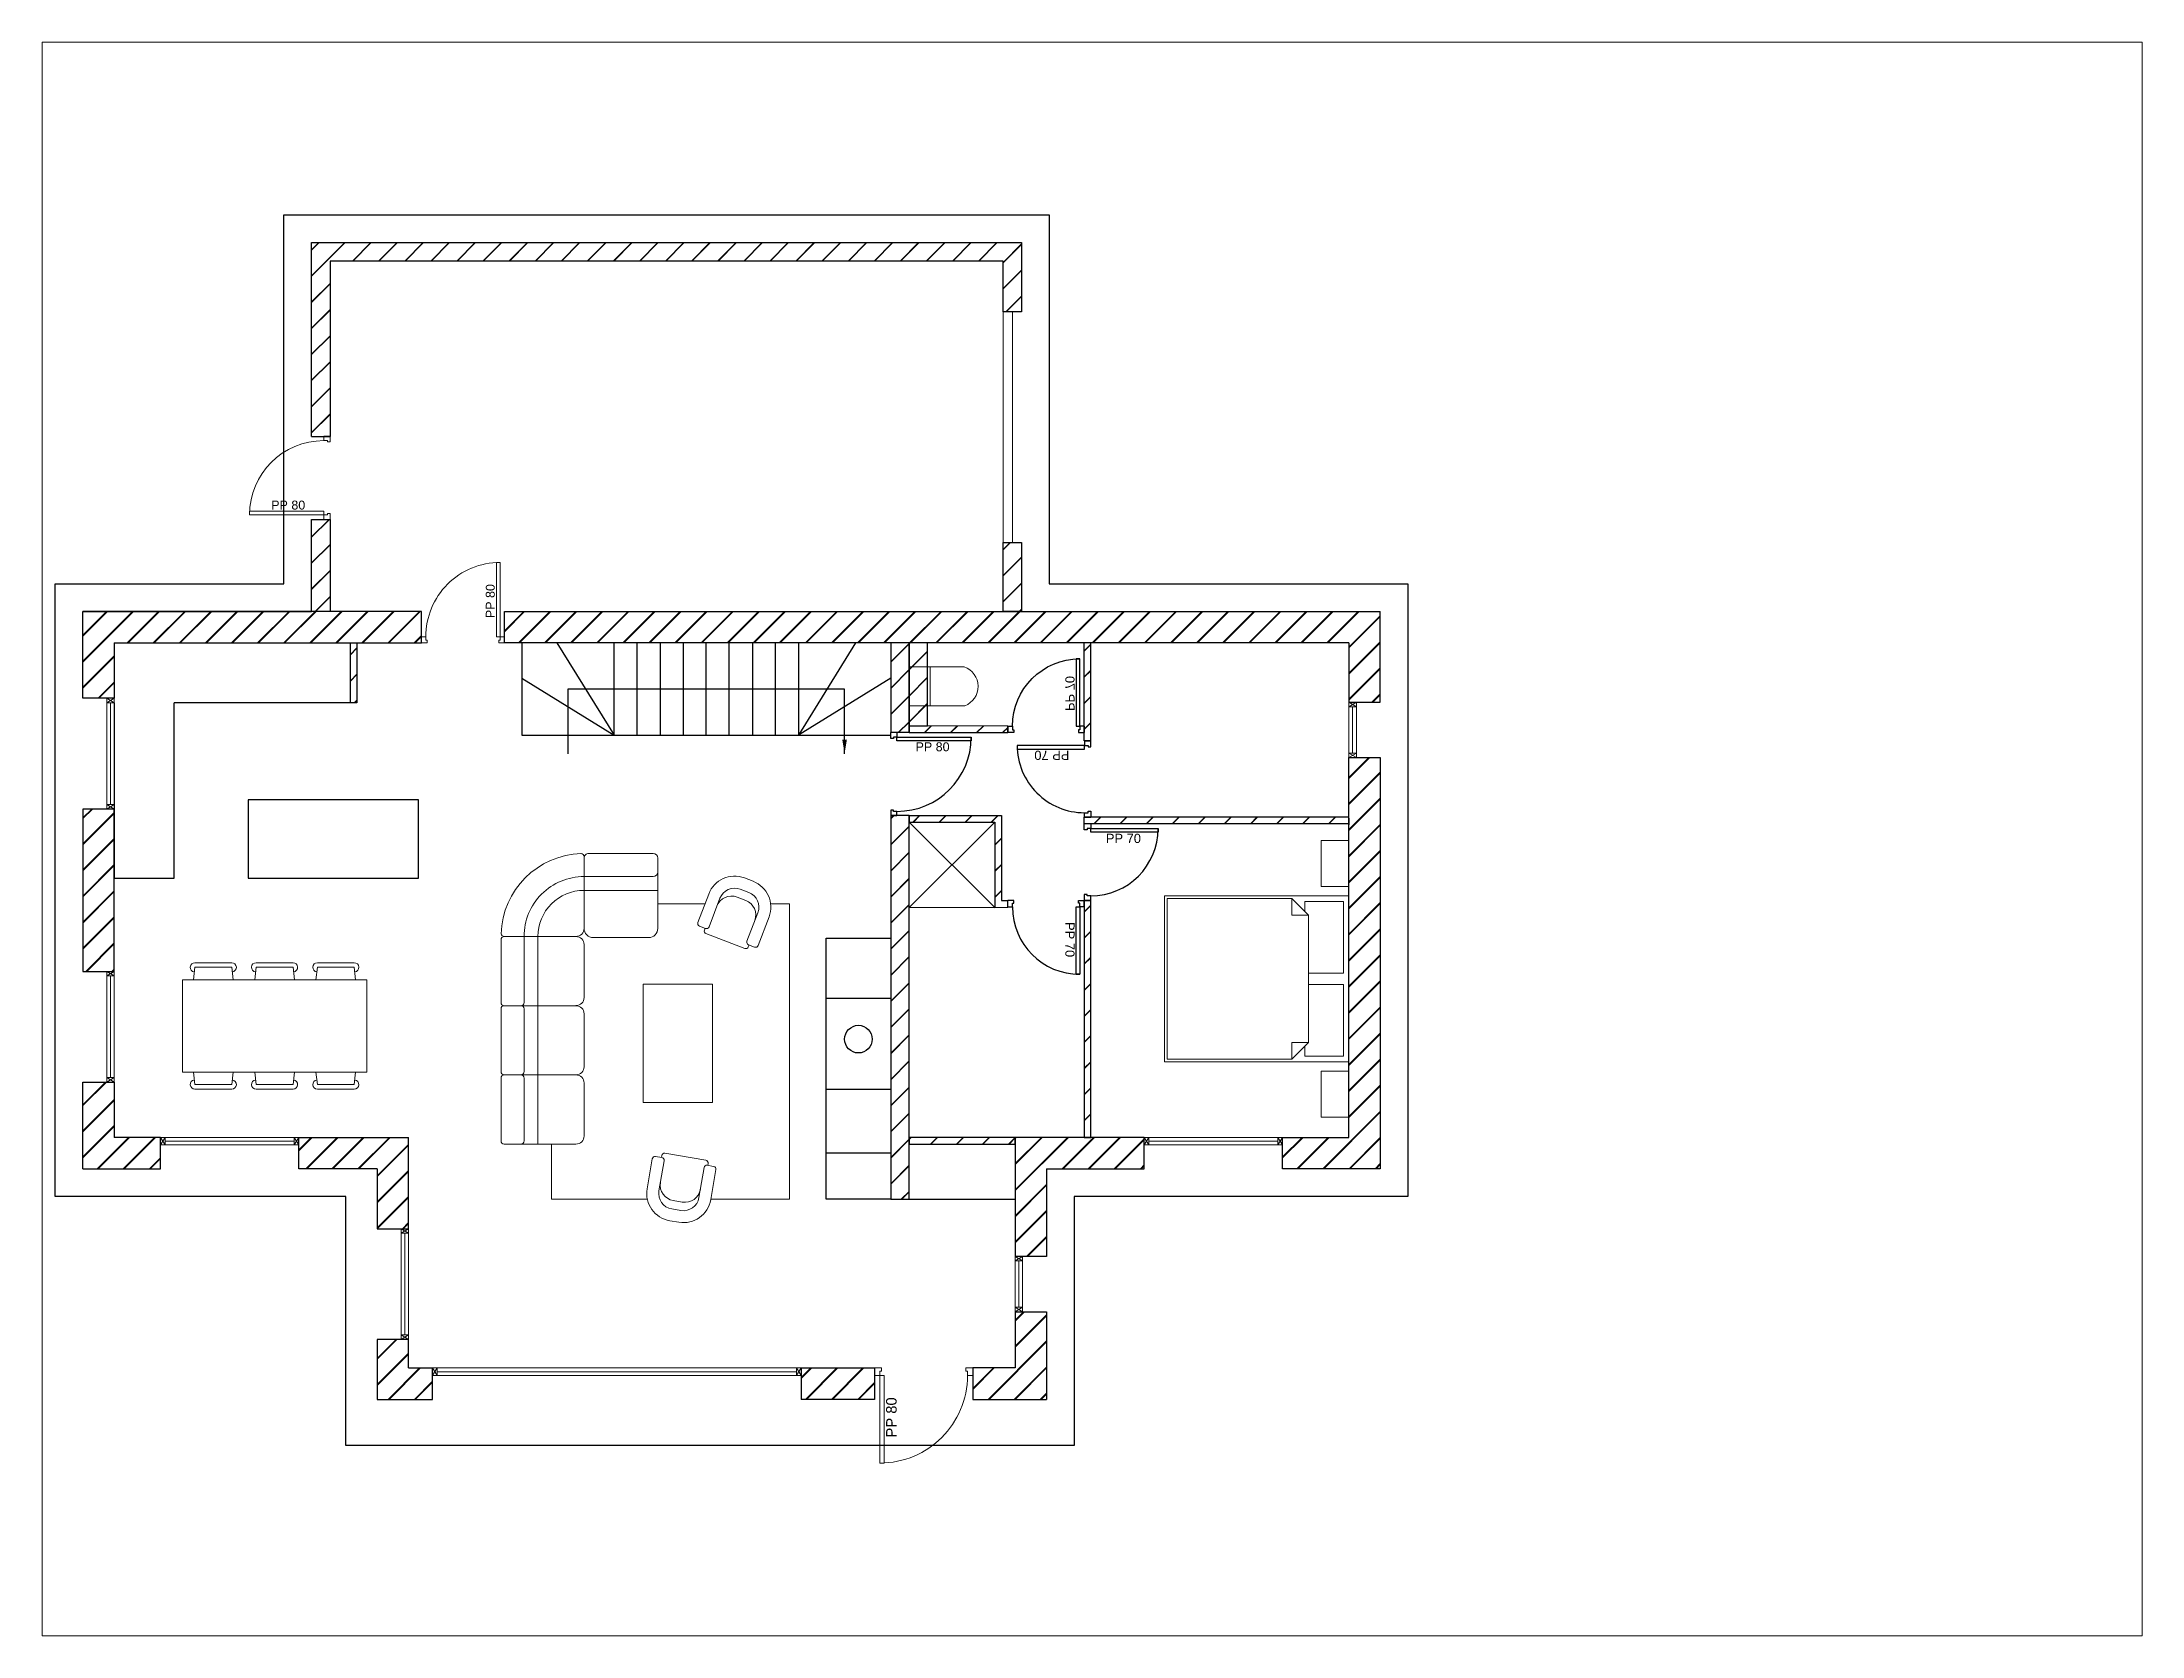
# Paper-space layout 'Présentation1' of a CAD drawing. Header units: millimetres. Extents: x 26 to 231, y 20 to 176.
# The model-space entities are those that its viewports show. They can reach past a viewport. Long polylines and large blocks are cut down to what shows.
import ezdxf

# ---------------------------------------------------------------- set-up
doc = ezdxf.new("R2010")
doc.units = ezdxf.units.MM
doc.linetypes.add('CACHEx2', pattern=[0.590551, 0.393701, -0.19685])
doc.linetypes.add('INTERROMPU2', pattern=[9.525, 6.35, -3.175])
for name, color, linetype, lineweight in [('arredi', 150, 'Continuous', 5), ('MenuisExt', 140, 'Continuous', 18), ('Mobilier', 150, 'Continuous', 5), ('P-SANITAIRE', 153, 'Continuous', 18)]:
    doc.layers.add(name, color=color, linetype=linetype, lineweight=lineweight)
for name, color, linetype in [('Cheminee', 10, 'Continuous'), ('Cloisons', 50, 'Continuous'), ('Cuisine', 30, 'Continuous'), ('MenuisInt', 4, 'Continuous'), ('Placard', 6, 'Continuous'), ('Structure', 7, 'Continuous'), ('Toiture', 40, 'Continuous')]:
    doc.layers.add(name, color=color, linetype=linetype)
doc.styles.get("Standard").update_dxf_attribs({"font": 'arial.ttf'})
doc.dimstyles.new('ISO-25', dxfattribs={"dimtxt": 2.5, "dimasz": 2.5, "dimexe": 1.25, "dimexo": 0.625, "dimtad": 1, "dimtxsty": 'Standard', "dimcen": 2.5, "dimadec": 0, "dimazin": 0, "dimtfac": 1, "dimtmove": 0, "dimatfit": 3, "dimfxl": 1, "dimarcsym": 0})

# ---------------------------------------------------------------- blocks, each defined once
blk = doc.blocks.new('*U2')
at = {"color": 0, "linetype": 'ByBlock', "lineweight": -2}
for points in [[(-264, -8), (-269, -8), (-269, 0), (-264, 0)], [(-124, 0), (-264, 0), (-264, -8), (-124, -8)], [(-119, -8), (-124, -8), (-124, 0), (-119, 0)]]:
    blk.add_lwpolyline(points, close=True, dxfattribs=at)
for points in [[(-264, -8), (-269, 0)], [(-264, 0), (-269, -8)], [(-119, -8), (-124, 0)], [(-119, 0), (-124, -8)], [(-264, -4), (-124, -4)]]:
    blk.add_lwpolyline(points, dxfattribs=at)
blk = doc.blocks.new('*U4')
at = {"color": 0, "linetype": 'ByBlock', "lineweight": -2}
for points in [[(-175, -8), (-180, -8), (-180, 0), (-175, 0)], [(-65, 0), (-175, 0), (-175, -8), (-65, -8)], [(-60, -8), (-65, -8), (-65, 0), (-60, 0)]]:
    blk.add_lwpolyline(points, close=True, dxfattribs=at)
for points in [[(-175, -8), (-180, 0)], [(-175, 0), (-180, -8)], [(-60, -8), (-65, 0)], [(-60, 0), (-65, -8)], [(-175, -4), (-65, -4)]]:
    blk.add_lwpolyline(points, dxfattribs=at)
blk = doc.blocks.new('*U5')
at = {"color": 0, "linetype": 'ByBlock', "lineweight": -2}
for points in [[(-115, -8), (-120, -8), (-120, 0), (-115, 0)], [(-5, 0), (-115, 0), (-115, -8), (-5, -8)], [(0, -8), (-5, -8), (-5, 0), (0, 0)]]:
    blk.add_lwpolyline(points, close=True, dxfattribs=at)
for points in [[(-115, -8), (-120, 0)], [(-115, 0), (-120, -8)], [(0, -8), (-5, 0)], [(0, 0), (-5, -8)], [(-115, -4), (-5, -4)]]:
    blk.add_lwpolyline(points, dxfattribs=at)
blk = doc.blocks.new('*U6')
at = {"color": 0, "linetype": 'ByBlock', "lineweight": -2}
for points in [[(-146, -8), (-151, -8), (-151, 0), (-146, 0)], [(-36, 0), (-146, 0), (-146, -8), (-36, -8)], [(-31, -8), (-36, -8), (-36, 0), (-31, 0)]]:
    blk.add_lwpolyline(points, close=True, dxfattribs=at)
for points in [[(-146, -8), (-151, 0)], [(-146, 0), (-151, -8)], [(-31, -8), (-36, 0)], [(-31, 0), (-36, -8)], [(-146, -4), (-36, -4)]]:
    blk.add_lwpolyline(points, dxfattribs=at)
blk = doc.blocks.new('*U7')
at = {"color": 0, "linetype": 'ByBlock', "lineweight": -2}
for points in [[(-395, -8), (-400, -8), (-400, 0), (-395, 0)], [(-5, 0), (-395, 0), (-395, -8), (-5, -8)], [(0, -8), (-5, -8), (-5, 0), (0, 0)]]:
    blk.add_lwpolyline(points, close=True, dxfattribs=at)
for points in [[(-395, -8), (-400, 0)], [(-395, 0), (-400, -8)], [(0, -8), (-5, 0)], [(0, 0), (-5, -8)], [(-395, -4), (-5, -4)]]:
    blk.add_lwpolyline(points, dxfattribs=at)
blk = doc.blocks.new('*U8')
at = {"color": 0, "linetype": 'ByBlock', "lineweight": -2}
for points in [[(-45, -8), (-50, -8), (-50, 0), (-45, 0)], [(5, 0), (-45, 0), (-45, -8), (5, -8)], [(10, -8), (5, -8), (5, 0), (10, 0)]]:
    blk.add_lwpolyline(points, close=True, dxfattribs=at)
for points in [[(-45, -8), (-50, 0)], [(-45, 0), (-50, -8)], [(10, -8), (5, 0)], [(10, 0), (5, -8)], [(-45, -4), (5, -4)]]:
    blk.add_lwpolyline(points, dxfattribs=at)
blk = doc.blocks.new('*U9')
at = {"color": 0, "linetype": 'ByBlock', "lineweight": -2}
for points in [[(-145, -8), (-150, -8), (-150, 0), (-145, 0)], [(-5, 0), (-145, 0), (-145, -8), (-5, -8)], [(0, -8), (-5, -8), (-5, 0), (0, 0)]]:
    blk.add_lwpolyline(points, close=True, dxfattribs=at)
for points in [[(-145, -8), (-150, 0)], [(-145, 0), (-150, -8)], [(0, -8), (-5, 0)], [(0, 0), (-5, -8)], [(-145, -4), (-5, -4)]]:
    blk.add_lwpolyline(points, dxfattribs=at)
blk = doc.blocks.new('*U10')
at = {"color": 0, "linetype": 'ByBlock', "lineweight": -2}
for points in [[(-54.3, -8), (-59.3, -8), (-59.3, 0), (-54.3, 0)], [(-4.3, 0), (-54.3, 0), (-54.3, -8), (-4.3, -8)], [(0.7, -8), (-4.3, -8), (-4.3, 0), (0.7, 0)]]:
    blk.add_lwpolyline(points, close=True, dxfattribs=at)
for points in [[(-54.3, -8), (-59.3, 0)], [(-54.3, 0), (-59.3, -8)], [(0.7, -8), (-4.3, 0)], [(0.7, 0), (-4.3, -8)], [(-54.3, -4), (-4.3, -4)]]:
    blk.add_lwpolyline(points, dxfattribs=at)
blk = doc.blocks.new('*U12')
at = {"color": 0}
for p, q in [((0, 7), (0, 0)), ((0, 7), (5, 7)), ((6.5, 0), (0, 0)), ((5, 7), (5, 3)), ((5, 3), (6.5, 3)), ((6.5, 3), (6.5, 0)), ((76.5, 3), (76.5, 0)), ((78, 3), (76.5, 3)), ((76.5, 0), (83, 0)), ((78, 7), (78, 3)), ((83, 7), (78, 7)), ((83, 7), (83, 0))]:
    blk.add_line(p, q, dxfattribs=at)
blk.add_lwpolyline([(5, 7), (5, 80), (9, 80), (9, 7)], close=True, dxfattribs=at)
at = {"color": 0, "linetype": 'CACHEx2', "ltscale": 15}
blk.add_arc((5, 7), 73, 0, 90, dxfattribs=at)
at = {"color": 0, "linetype": 'CACHEx2', "ltscale": 0.1}
blk.add_arc((5, 7), 73, 86.8589, 90, dxfattribs=at)
at = {"color": 0, "insert": (15.7, 42.4), "char_height": 10, "width": 48.444, "attachment_point": 5, "rotation": 90}
blk.add_mtext('PP 70 ', dxfattribs=at)
blk = doc.blocks.new('*U13')
at = {"color": 0}
for p, q in [((-83, 7), (-83, 0)), ((-83, 7), (-78, 7)), ((-76.5, 0), (-83, 0)), ((-78, 7), (-78, 3)), ((-78, 3), (-76.5, 3)), ((-76.5, 3), (-76.5, 0)), ((-6.5, 3), (-6.5, 0)), ((-5, 3), (-6.5, 3)), ((-6.5, 0), (0, 0)), ((-5, 7), (-5, 3)), ((0, 7), (-5, 7)), ((0, 7), (0, 0))]:
    blk.add_line(p, q, dxfattribs=at)
blk.add_lwpolyline([(-5, 7), (-5, 80), (-9, 80), (-9, 7)], close=True, dxfattribs=at)
at = {"color": 0, "linetype": 'CACHEx2', "ltscale": 15}
blk.add_arc((-5, 7), 73, 90, 180, dxfattribs=at)
at = {"color": 0, "linetype": 'CACHEx2', "ltscale": 0.1}
blk.add_arc((-5, 7), 73, 90, 93.1411, dxfattribs=at)
at = {"color": 0, "insert": (-15.7, 42.4), "char_height": 10, "width": 48.444, "attachment_point": 5, "rotation": 90}
blk.add_mtext('PP 70 ', dxfattribs=at)
blk = doc.blocks.new('*U15')
at = {"color": 0}
for p, q in [((-6.5, 0), (0, 0)), ((0, -7), (0, 0)), ((-86.5, 0), (-93, 0)), ((-93, -7), (-93, 0)), ((-93, -7), (-88, -7)), ((-88, -7), (-88, -3)), ((-88, -3), (-86.5, -3)), ((-86.5, -3), (-86.5, 0)), ((-6.5, -3), (-6.5, 0)), ((-5, -3), (-6.5, -3)), ((-5, -7), (-5, -3)), ((0, -7), (-5, -7))]:
    blk.add_line(p, q, dxfattribs=at)
blk.add_lwpolyline([(-5, -7), (-5, -90), (-9, -90), (-9, -7)], close=True, dxfattribs=at)
at = {"color": 0, "linetype": 'CACHEx2', "ltscale": 15}
blk.add_arc((-5, -7), 83, 180, 270, dxfattribs=at)
at = {"color": 0, "insert": (-15.9, -46.8), "char_height": 10, "width": 52.764, "attachment_point": 5, "rotation": 270}
blk.add_mtext('PP 80 ', dxfattribs=at)
blk = doc.blocks.new('*U16')
at = {"color": 0}
for p, q in [((6.5, 0), (0, 0)), ((0, -7), (0, 0)), ((86.5, -3), (86.5, 0)), ((0, -7), (5, -7)), ((5, -7), (5, -3)), ((5, -3), (6.5, -3)), ((6.5, -3), (6.5, 0)), ((86.5, 0), (93, 0)), ((88, -3), (86.5, -3)), ((88, -7), (88, -3)), ((93, -7), (88, -7)), ((93, -7), (93, 0))]:
    blk.add_line(p, q, dxfattribs=at)
blk.add_lwpolyline([(5, -7), (5, -90), (9, -90), (9, -7)], close=True, dxfattribs=at)
at = {"color": 0, "linetype": 'CACHEx2', "ltscale": 15}
blk.add_arc((5, -7), 83, 270, 0, dxfattribs=at)
at = {"color": 0, "insert": (15.9, -46.8), "char_height": 10, "width": 52.764, "attachment_point": 5, "rotation": 270}
blk.add_mtext('PP 80 ', dxfattribs=at)
blk = doc.blocks.new('*U17')
at = {"color": 0}
for p, q in [((0, 7), (0, 0)), ((0, 7), (5, 7)), ((6.5, 0), (0, 0)), ((5, 7), (5, 3)), ((5, 3), (6.5, 3)), ((6.5, 3), (6.5, 0)), ((86.5, 3), (86.5, 0)), ((88, 3), (86.5, 3)), ((86.5, 0), (93, 0)), ((88, 7), (88, 3)), ((93, 7), (88, 7)), ((93, 7), (93, 0))]:
    blk.add_line(p, q, dxfattribs=at)
blk.add_lwpolyline([(5, 7), (5, 90), (9, 90), (9, 7)], close=True, dxfattribs=at)
at = {"color": 0, "linetype": 'CACHEx2', "ltscale": 15}
blk.add_arc((5, 7), 83, 0, 90, dxfattribs=at)
at = {"color": 0, "insert": (15.9, 46.8), "char_height": 10, "width": 52.764, "attachment_point": 5, "rotation": 270}
blk.add_mtext('PP 80 ', dxfattribs=at)
blk = doc.blocks.new('*U19')
at = {"color": 0}
for p, q in [((-93, 7), (-93, 0)), ((-93, 7), (-88, 7)), ((-86.5, 0), (-93, 0)), ((-88, 7), (-88, 3)), ((-88, 3), (-86.5, 3)), ((-86.5, 3), (-86.5, 0)), ((-6.5, 3), (-6.5, 0)), ((-5, 3), (-6.5, 3)), ((-6.5, 0), (0, 0)), ((-5, 7), (-5, 3)), ((0, 7), (-5, 7)), ((0, 7), (0, 0))]:
    blk.add_line(p, q, dxfattribs=at)
blk.add_lwpolyline([(-5, 7), (-5, 90), (-9, 90), (-9, 7)], close=True, dxfattribs=at)
at = {"color": 0, "linetype": 'CACHEx2', "ltscale": 15}
blk.add_arc((-5, 7), 83, 90, 180, dxfattribs=at)
at = {"color": 0, "insert": (-15.9, 46.8), "char_height": 10, "width": 52.764, "attachment_point": 5, "rotation": 270}
blk.add_mtext('PP 80 ', dxfattribs=at)
blk = doc.blocks.new('Gruppo-48')
at = {"layer": 'Mobilier', "lineweight": 20}
for p, q in [((-34.045, 75.584), (-34.045, 76.084)), ((-34.045, 76.084), (-33.745, 76.084)), ((-33.745, 76.084), (-33.745, 75.584)), ((-33.745, 75.584), (-34.045, 75.584)), ((-34.045, 73.684), (-34.045, 75.484)), ((-34.045, 75.484), (-32.045, 75.484)), ((-33.985, 74.644), (-33.985, 75.424)), ((-33.985, 75.424), (-33.565, 75.424)), ((-33.605, 75.274), (-33.425, 75.454)), ((-33.565, 75.424), (-33.565, 75.314)), ((-32.075, 75.454), (-33.425, 75.454)), ((-33.425, 75.454), (-33.425, 75.274)), ((-32.075, 74.584), (-32.075, 75.454)), ((-32.045, 75.484), (-32.045, 73.684)), ((-33.425, 75.274), (-33.605, 75.274)), ((-33.605, 75.274), (-33.605, 74.584)), ((-33.605, 74.644), (-33.985, 74.644)), ((-33.605, 74.524), (-33.985, 74.524)), ((-33.985, 74.524), (-33.985, 73.744)), ((-33.605, 73.894), (-33.605, 74.584)), ((-32.075, 74.584), (-32.075, 73.714)), ((-33.425, 73.894), (-33.605, 73.894)), ((-33.605, 73.894), (-33.425, 73.714)), ((-33.565, 73.744), (-33.565, 73.854)), ((-33.425, 73.714), (-33.425, 73.894)), ((-32.045, 73.684), (-34.045, 73.684)), ((-34.045, 73.084), (-34.045, 73.584)), ((-34.045, 73.584), (-33.745, 73.584)), ((-33.985, 73.744), (-33.565, 73.744)), ((-33.745, 73.584), (-33.745, 73.084)), ((-32.075, 73.714), (-33.425, 73.714)), ((-33.745, 73.084), (-34.045, 73.084))]:
    blk.add_line(p, q, dxfattribs=at)
blk = doc.blocks.new('angolare1')
at = {"layer": 'arredi'}
for p, q in [((1.113, 0.1), (1.113, 0.7)), ((1.213, 0.8), (1.975, 0.8)), ((1.625, 0), (1.625, 0.8)), ((1.775, 0), (1.775, 0.75)), ((2.025, 0.05), (2.025, 0.75)), ((-0.463, 0), (-1.038, 0)), ((0.287, 0), (-0.287, 0)), ((1.037, 0), (0.463, 0)), ((1.99, 0), (1.213, 0)), ((1.74, 0), (1.213, 0)), ((-1.125, -0.685), (-1.125, -0.087)), ((-0.375, -0.685), (-0.375, -0.087)), ((0.375, -0.685), (0.375, -0.087)), ((1.125, -0.865), (1.125, -0.087)), ((-0.41, -0.65), (-1.09, -0.65)), ((0.34, -0.65), (-0.34, -0.65)), ((1.125, -0.65), (0.41, -0.65)), ((-1.125, -0.865), (-1.125, -0.685)), ((-0.41, -0.9), (-1.09, -0.9)), ((-0.375, -0.865), (-0.375, -0.685)), ((0.34, -0.9), (-0.34, -0.9)), ((0.375, -0.685), (0.375, -0.865)), ((0.41, -0.9), (1.09, -0.9))]:
    blk.add_line(p, q, dxfattribs=at)
blk.add_lwpolyline([(1.125, -0.5), (-1.125, -0.5)], dxfattribs=at)
for centre, radius, start, end in [((1.213, 0.7), 0.1, 90, 180), ((1.825, 0.75), 0.05, 90, 180), ((1.975, 0.75), 0.05, 0, 90), ((-1.038, -0.087), 0.0875, 90, 180), ((-0.463, -0.087), 0.0875, 0, 90), ((-0.287, -0.087), 0.0875, 90, 180), ((0.287, -0.087), 0.0875, 0, 90), ((0.463, -0.087), 0.0875, 90, 180), ((1.037, -0.087), 0.0875, 0, 90), ((1.213, 0.1), 0.1, 180, 270), ((1.125, 0), 0.5, 270, 0), ((1.213, -0.087), 0.0875, 90, 180), ((1.125, 0), 0.65, 270, 0), ((1.975, 0.05), 0.05, 270, 0), ((1.99, -0.035), 0.035, 0, 90), ((1.125, 0), 0.9, 271.8625, 358.1375), ((-1.09, -0.685), 0.035, 90, 180), ((-0.41, -0.685), 0.035, 0, 90), ((-0.34, -0.685), 0.035, 90, 180), ((0.34, -0.685), 0.035, 0, 90), ((0.41, -0.685), 0.035, 90, 180), ((-1.09, -0.865), 0.035, 180, 270), ((-0.41, -0.865), 0.035, 270, 0), ((-0.34, -0.865), 0.035, 180, 270), ((0.34, -0.865), 0.035, 270, 0), ((0.41, -0.865), 0.035, 180, 270), ((1.09, -0.865), 0.035, 270, 0), ((1.16, -0.865), 0.035, 180, 260.5452)]:
    blk.add_arc(centre, radius, start, end, dxfattribs=at)
blk = doc.blocks.new('ORR14C187')
for p, q in [((0.05, 0.712), (-0.05, 0.712)), ((0.05, 0.582), (-0.05, 0.582)), ((0.05, 0.49), (-0.05, 0.49)), ((-0.35, 0.081), (-0.35, 0.412)), ((-0.22, 0.081), (-0.22, 0.412)), ((0.22, 0.081), (0.22, 0.412)), ((0.35, 0.081), (0.35, 0.412)), ((-0.25, 0.051), (-0.32, 0.051)), ((-0.255, 0.051), (-0.255, 0.03)), ((-0.255, 0.051), (-0.255, 0.051)), ((-0.255, 0.051), (-0.255, 0.051)), ((-0.255, 0.051), (-0.255, 0.051)), ((-0.255, 0.051), (-0.255, 0.051)), ((-0.255, 0.051), (-0.255, 0.051)), ((-0.255, 0.051), (-0.255, 0.051)), ((-0.255, 0.051), (-0.255, 0.051)), ((-0.255, 0.051), (-0.255, 0.051)), ((-0.255, 0.051), (-0.255, 0.051)), ((-0.255, 0.051), (-0.255, 0.051)), ((-0.255, 0.051), (-0.255, 0.051)), ((-0.255, 0.051), (-0.255, 0.051)), ((-0.255, 0.051), (-0.255, 0.051)), ((-0.255, 0.051), (-0.255, 0.051)), ((-0.255, 0.051), (-0.255, 0.051)), ((-0.255, 0.051), (-0.255, 0.051)), ((-0.255, 0.051), (-0.255, 0.051)), ((-0.255, 0.051), (-0.255, 0.051)), ((-0.255, 0.051), (-0.255, 0.051)), ((-0.255, 0.051), (-0.255, 0.051)), ((-0.255, 0.051), (-0.255, 0.051)), ((-0.255, 0.051), (-0.255, 0.051)), ((-0.255, 0.051), (-0.255, 0.051)), ((-0.255, 0.051), (-0.255, 0.051)), ((-0.255, 0.051), (-0.255, 0.051)), ((-0.255, 0.051), (-0.255, 0.051)), ((-0.255, 0.051), (-0.255, 0.051)), ((-0.255, 0.051), (-0.255, 0.051)), ((-0.255, 0.051), (-0.255, 0.051)), ((-0.255, 0.051), (-0.255, 0.051)), ((-0.255, 0.051), (-0.255, 0.051)), ((-0.255, 0.051), (-0.255, 0.051)), ((-0.255, 0.051), (-0.255, 0.051)), ((-0.255, 0.051), (-0.255, 0.051)), ((-0.255, 0.051), (-0.255, 0.051)), ((-0.255, 0.051), (-0.255, 0.051)), ((-0.255, 0.051), (-0.255, 0.051)), ((-0.255, 0.051), (-0.255, 0.051)), ((-0.255, 0.051), (-0.255, 0.051)), ((-0.255, 0.051), (-0.255, 0.051)), ((-0.255, 0.051), (-0.255, 0.051)), ((-0.255, 0.051), (-0.255, 0.051)), ((-0.255, 0.051), (-0.255, 0.051)), ((-0.255, 0.051), (-0.255, 0.051)), ((-0.255, 0.051), (-0.255, 0.051)), ((-0.255, 0.051), (-0.255, 0.051)), ((-0.255, 0.051), (-0.255, 0.051)), ((-0.255, 0.051), (-0.255, 0.051)), ((-0.255, 0.051), (-0.255, 0.051)), ((-0.255, 0.051), (-0.255, 0.051)), ((-0.255, 0.051), (-0.255, 0.051)), ((0.225, 0), (-0.225, 0)), ((0.25, 0.051), (0.32, 0.051)), ((0.255, 0.051), (0.255, 0.03))]:
    blk.add_line(p, q)
for centre, radius, start, end in [((-0.05, 0.412), 0.3, 90, 180), ((0.05, 0.412), 0.3, 0, 90), ((-0.05, 0.412), 0.17, 90, 180), ((-0.05, 0.32), 0.17, 90, 180), ((0.05, 0.412), 0.17, 0, 90), ((0.05, 0.32), 0.17, 0, 90), ((-0.32, 0.081), 0.03, 180, 270), ((-0.255, 0.051), 0.0000001, 90, 180), ((-0.255, 0.051), 0.0000001, 0, 90), ((-0.255, 0.051), 0.0000001, 270, 0), ((-0.255, 0.051), 0.0000001, 180, 270), ((-0.255, 0.051), 0.0000001, 90, 180), ((-0.255, 0.051), 0.0000001, 180, 270), ((-0.255, 0.051), 0.0000001, 270, 360), ((-0.255, 0.051), 0.0000001, 360, 90), ((-0.255, 0.051), 0.0000001, 90, 180), ((-0.255, 0.051), 0.0000001, 0, 90), ((-0.255, 0.051), 0.0000001, 270, 0), ((-0.255, 0.051), 0.0000001, 90, 180), ((-0.255, 0.051), 0.0000001, 180, 270), ((-0.255, 0.051), 0.0000001, 270, 0), ((-0.255, 0.051), 0.0000001, 0, 90), ((-0.255, 0.051), 0.0000001, 90, 180), ((-0.255, 0.051), 0.0000001, 180, 270), ((-0.255, 0.051), 0.0000001, 180, 270), ((-0.255, 0.051), 0.0000001, 152.5342, 270), ((-0.255, 0.051), 0.0000001, 90, 152.5342), ((-0.255, 0.051), 0.0000001, 152.5342, 270), ((-0.255, 0.051), 0.0000001, 90, 152.5342), ((-0.255, 0.051), 0.0000001, 90, 152.5342), ((-0.255, 0.051), 0.0000001, 90, 152.5342), ((-0.255, 0.051), 0.0000001, 332.5342, 90), ((-0.255, 0.051), 0.0000001, 270, 332.5342), ((-0.255, 0.051), 0.0000001, 332.5342, 90), ((-0.255, 0.051), 0.0000001, 270, 332.5342), ((-0.255, 0.051), 0.0000001, 332.5342, 90), ((-0.255, 0.051), 0.0000001, 152.5342, 270), ((-0.255, 0.051), 0.0000001, 90, 152.5342), ((-0.255, 0.051), 0.0000001, 332.5342, 90), ((-0.255, 0.051), 0.0000001, 270, 332.5342), ((-0.255, 0.051), 0.0000003, 332.5342, 90), ((-0.255, 0.051), 0.0000003, 332.5342, 90), ((-0.255, 0.051), 0.0000003, 270, 332.5342), ((-0.255, 0.051), 0.0000003, 152.5342, 270), ((-0.255, 0.051), 0.0000003, 90, 152.5342), ((-0.225, 0.03), 0.03, 180, 270), ((-0.25, 0.081), 0.03, 270, 0), ((0.25, 0.081), 0.03, 180, 270), ((0.225, 0.03), 0.03, 270, 0), ((0.32, 0.081), 0.03, 270, 0)]:
    blk.add_arc(centre, radius, start, end)
blk = doc.blocks.new('Tavolo 200x100')
at = {"layer": 'arredi'}
for points in [[(13, 108.6, -0.946147), (13.6, 118.6), (53.6, 118.6, -0.946147), (54.1, 108.6)], [(120.6, 108.6, 0.946147), (120, 118.6), (80, 118.6, 0.946147), (79.4, 108.6)], [(187, 108.6, 0.946147), (186.4, 118.6), (146.4, 118.6, 0.946147), (145.9, 108.6)], [(13, -8.6, 0.946147), (13.6, -18.6), (53.6, -18.6, 0.946147), (54.1, -8.6)], [(120.6, -8.6, -0.946147), (120, -18.6), (80, -18.6, -0.946147), (79.4, -8.6)], [(187, -8.6, -0.946147), (186.4, -18.6), (146.4, -18.6, -0.946147), (145.9, -8.6)]]:
    blk.add_lwpolyline(points, format="xyb", dxfattribs=at)
blk.add_lwpolyline([(0, 100), (200, 100), (200, 0), (0, 0)], close=True, dxfattribs=at)
for points in [[(12.1, 100), (13.6, 113.6), (53.6, 113.6), (55.1, 100)], [(121.5, 100), (120, 113.6), (80, 113.6), (78.5, 100)], [(187.9, 100), (186.4, 113.6), (146.4, 113.6), (144.9, 100)], [(12.1, 0), (13.6, -13.6), (53.6, -13.6), (55.1, 0)], [(121.5, 0), (120, -13.6), (80, -13.6), (78.5, 0)], [(187.9, 0), (186.4, -13.6), (146.4, -13.6), (144.9, 0)]]:
    blk.add_lwpolyline(points, dxfattribs=at)
blk = doc.blocks.new('Wc chasse integree')
for p, q in [((-21, 20), (-21, 60.3)), ((21, 20), (21, 59.8))]:
    blk.add_line(p, q)
blk.add_lwpolyline([(-21, 20), (-21, 22.8), (21, 22.8), (21, 20)], close=True)
at = {"linetype": 'INTERROMPU2'}
blk.add_lwpolyline([(-21, 20), (-21, 0), (21, 0), (21, 20)], close=True, dxfattribs=at)
blk.add_arc((-0.1, 52.6), 22.3, 18.9464, 159.6936)

msp = doc.modelspace()

# ---------------------------------------------------------------- hatches: boundary and pattern name
h = msp.add_hatch()
h.set_pattern_fill('JIS_LC_20', color=256)
h.paths.add_polyline_path([(906, 772.8), (926, 772.8), (926, 780), (926, 870), (906, 870)])
h.paths.add_polyline_path([(926, 682.8), (912.8, 682.8), (912.8, 682.6), (906, 682.6), (906, 267), (926, 267)])
at = {"layer": 'Cloisons'}
h = msp.add_hatch(dxfattribs=at)
h.set_pattern_fill('JIS_LC_20', color=256)
h.paths.add_polyline_path([(327.2, 870), (320, 870), (320, 805), (327.2, 805)])
h.paths.add_polyline_path([(1033, 772.8), (1033, 779.8), (926, 780), (926, 772.8)])
h.paths.add_polyline_path([(1116, 764), (1123.2, 764), (1123.2, 870), (1116, 870)])
h.paths.add_polyline_path([(1018.8, 675.6), (1018.8, 583.4), (1033, 583.6), (1033, 590.8), (1026, 590.8), (1026, 682.8), (926, 682.8), (926, 675.6)])
h.paths.add_polyline_path([(1123.2, 681), (1116, 681), (1116, 673.8), (1123.2, 673.8), (1403, 673.8), (1403, 681)])
h.paths.add_polyline_path([(1123.2, 590.8), (1116, 590.8), (1116, 334), (1123.2, 334)])
h.paths.add_polyline_path([(1041, 326.8), (1041, 334), (926, 334), (926, 326.8)])
h = msp.add_hatch(dxfattribs=at)
h.set_pattern_fill('JIS_LC_20', color=256)
h.paths.add_polyline_path([(926, 780), (946, 780), (946, 870), (926, 870)])
at = {"layer": 'Structure'}
h = msp.add_hatch(dxfattribs=at)
h.set_pattern_fill('JIS_LC_20', color=256)
h.paths.add_polyline_path([(298, 1004), (278, 1004), (278, 904), (298, 904)])
h.paths.add_polyline_path([(1048, 979), (1028, 979), (1028, 904), (1048, 904)])
h.paths.add_polyline_path([(1028, 1229), (1048, 1229), (1048, 1304), (278, 1304), (278, 1094), (298, 1094), (298, 1284), (1028, 1284)])
h = msp.add_hatch(dxfattribs=at)
h.set_pattern_fill('JIS_LC_20A', color=256)
h.paths.add_polyline_path([(397.2, 870), (397.2, 904), (30, 904), (30, 810), (64, 810), (64, 870)])
h = msp.add_hatch(dxfattribs=at)
h.set_pattern_fill('JIS_LC_20A', color=256)
h.paths.add_polyline_path([(1437, 904), (487.2, 904), (487.2, 870), (1403, 870), (1403, 805.7), (1437, 805.7)])
h = msp.add_hatch(dxfattribs=at)
h.set_pattern_fill('JIS_LC_20A', color=256)
h.paths.add_polyline_path([(1437, 745.7), (1403, 745.7), (1403, 334), (1331, 334), (1331, 326), (1331, 300), (1437, 300)])
h = msp.add_hatch(dxfattribs=at)
h.set_pattern_fill('JIS_LC_20A', color=256)
h.paths.add_polyline_path([(64, 690), (30, 690), (30, 514), (64, 514)])
h = msp.add_hatch(dxfattribs=at)
h.set_pattern_fill('JIS_LC_20A', color=256)
h.paths.add_polyline_path([(30, 300), (114, 300), (114, 334), (64, 334), (64, 394), (56, 394), (30, 394)])
h = msp.add_hatch(dxfattribs=at)
h.set_pattern_fill('JIS_LC_20A', color=256)
h.paths.add_polyline_path([(383, 334), (264, 334), (264, 300), (349, 300), (349, 235), (383, 235)])
h = msp.add_hatch(dxfattribs=at)
h.set_pattern_fill('JIS_LC_20A', color=256)
h.paths.add_polyline_path([(1041, 205.5), (1075, 205.5), (1075, 300), (1181, 300), (1181, 334), (1041, 334)])
h.paths.add_polyline_path([(1075, 144.6), (1041, 144.6), (1041, 84), (995, 84), (995, 76), (995, 50), (1075, 50)])
h = msp.add_hatch(dxfattribs=at)
h.set_pattern_fill('JIS_LC_20A', color=256)
h.paths.add_polyline_path([(349, 50), (409, 50), (409, 84), (383, 84), (383, 115), (349, 115)])
h = msp.add_hatch(dxfattribs=at)
h.set_pattern_fill('JIS_LC_20A', color=256)
h.paths.add_polyline_path([(888.6, 84), (809, 84), (809, 76), (809, 50), (888.6, 50)])

# ---------------------------------------------------------------- linework, layer by layer
at = {"layer": 'Cheminee'}
for p, q in [((836, 267), (836, 550)), ((836, 550), (906, 550)), ((906, 550), (906, 267)), ((836, 485), (906, 485)), ((836, 386), (836, 485)), ((906, 485), (906, 386)), ((906, 386), (836, 386)), ((906, 317), (836, 317))]:
    msp.add_line(p, q, dxfattribs=at)
msp.add_circle((871, 440.5), 15, dxfattribs=at)
at = {"layer": 'Cloisons'}
for p, q in [((320, 870), (327.2, 870)), ((320, 805), (320, 870)), ((327.2, 870), (327.2, 805)), ((926, 870), (926, 780)), ((946, 870), (926, 870)), ((946, 780), (946, 870)), ((1123.2, 870), (1116, 870)), ((1116, 764), (1116, 870)), ((1123.2, 764), (1123.2, 870)), ((327.2, 805), (320, 805)), ((926, 780), (926, 772.8)), ((1033, 779.8), (926, 780)), ((926, 780), (946, 780)), ((1033, 772.8), (1033, 780)), ((1116, 772.8), (1116, 780)), ((926, 772.8), (1033, 772.8)), ((1123.2, 764), (1116, 764)), ((926, 682.8), (1026, 682.8)), ((926, 682.8), (926, 675.6)), ((926, 675.6), (1018.8, 675.6)), ((1018.8, 675.6), (1018.8, 583.4)), ((1026, 682.8), (1026, 590.8)), ((1116, 673.8), (1116, 681)), ((1123.2, 681), (1116, 681)), ((1123.2, 673.8), (1116, 673.8)), ((1403, 681), (1123.2, 681)), ((1403, 673.8), (1123.2, 673.8)), ((1403, 680.2), (1403, 673)), ((1018.8, 583.4), (1033, 583.6)), ((1026, 590.8), (1033, 590.8)), ((1033, 583.6), (1033, 590.8)), ((1116, 590.8), (1116, 334)), ((1116, 590.8), (1123.2, 590.8)), ((1123.2, 334), (1123.2, 590.8)), ((1041, 334), (926, 334)), ((926, 334), (926, 326.8)), ((926, 326.8), (1041, 326.8)), ((1041, 326.8), (1041, 334)), ((1116, 334), (1123.2, 334))]:
    msp.add_line(p, q, dxfattribs=at)
at = {"layer": 'Cuisine'}
for p, q in [((64, 805), (64, 615)), ((320, 805), (129, 805)), ((129, 615), (129, 805)), ((64, 615), (129, 615))]:
    msp.add_line(p, q, dxfattribs=at)
msp.add_lwpolyline([(209, 615), (394, 615), (394, 700), (209, 700)], close=True, dxfattribs=at)
at = {"layer": 'MenuisExt'}
for p, q in [((1028, 979), (1028, 1229)), ((1028, 1229), (1038, 1229)), ((1038, 1229), (1038, 979)), ((1038, 979), (1028, 979))]:
    msp.add_line(p, q, dxfattribs=at)
at = {"layer": 'Mobilier'}
for points in [[(653.4, 587.2), (704.5, 587.2)], [(775.8, 587.2), (796.3, 587.2), (796.3, 267), (710.9, 267)], [(642.1, 267), (538, 267), (538, 326.8)]]:
    msp.add_lwpolyline(points, dxfattribs=at)
msp.add_lwpolyline([(637.7, 371.7), (712.9, 371.7), (712.9, 500.1), (637.7, 500.1)], close=True, dxfattribs=at)
at = {"layer": 'P-SANITAIRE'}
for p, q in [((1018.8, 583.4), (926, 675.6)), ((926, 583.4), (1018.8, 675.6)), ((1018.8, 583.4), (926, 583.4))]:
    msp.add_line(p, q, dxfattribs=at)
at = {"layer": 'Placard'}
for p, q in [((906, 267), (836, 267)), ((926, 267), (1041, 267))]:
    msp.add_line(p, q, dxfattribs=at)
at = {"layer": 'Structure'}
for p, q in [((278, 1304), (1048, 1304)), ((278, 1094), (278, 1304)), ((1048, 1304), (1048, 1229)), ((1028, 1284), (298, 1284)), ((298, 1284), (298, 1094)), ((1028, 1229), (1028, 1284)), ((1048, 1229), (1028, 1229)), ((278, 1094), (298, 1094)), ((278, 904), (278, 1004)), ((278, 904), (278, 1004)), ((278, 1004), (298, 1004)), ((298, 1004), (298, 904)), ((1028, 904), (1028, 979)), ((1028, 979), (1048, 979)), ((1048, 979), (1048, 904)), ((30, 810), (30, 904)), ((397.2, 904), (30, 904)), ((30, 904), (278, 904)), ((397.2, 870), (397.2, 904)), ((487.2, 870), (487.2, 904)), ((487.2, 904), (1437, 904)), ((1048, 904), (1028, 904)), ((1437, 805.7), (1437, 904)), ((64, 870), (64, 810)), ((64, 870), (397.2, 870)), ((1403, 870), (487.2, 870)), ((906, 870), (506, 870)), ((506, 870), (506, 770)), ((544, 870), (606, 770)), ((606, 770), (606, 870)), ((631, 770), (631, 870)), ((656, 870), (656, 770)), ((681, 870), (681, 770)), ((706, 770), (706, 870)), ((731, 770), (731, 870)), ((756, 870), (756, 770)), ((781, 770), (781, 870)), ((806, 870), (806, 770)), ((868, 870), (806, 770)), ((926, 870), (906, 870)), ((906, 870), (906, 772.8)), ((926, 772.8), (926, 870)), ((1403, 870), (1403, 805.7)), ((506, 832), (606, 770)), ((556, 820), (556, 750)), ((906, 832), (806, 770)), ((64, 810), (30, 810)), ((1403, 805.7), (1437, 805.7)), ((506, 770), (906, 770)), ((926, 772.8), (906, 772.8)), ((1403, 334), (1403, 745.7)), ((1403, 745.7), (1437, 745.7)), ((1437, 745.7), (1437, 300)), ((64, 690), (30, 690)), ((30, 690), (30, 514)), ((64, 514), (64, 690)), ((926, 682.8), (906, 682.8)), ((906, 682.8), (906, 267)), ((926, 267), (926, 682.8)), ((30, 514), (64, 514)), ((30, 300), (30, 394)), ((30, 394), (64, 394)), ((64, 394), (64, 334)), ((114, 334), (64, 334)), ((114, 300), (114, 334)), ((264, 300), (264, 334)), ((264, 334), (383, 334)), ((383, 235), (383, 334)), ((1041, 334), (1041, 205)), ((1181, 334), (1041, 334)), ((1181, 300), (1181, 334)), ((1331, 300), (1331, 334)), ((1331, 334), (1403, 334)), ((30, 300), (114, 300)), ((349, 300), (264, 300)), ((349, 300), (349, 235)), ((1075, 300), (1075, 205)), ((1075, 300), (1181, 300)), ((1437, 300), (1331, 300)), ((906, 267), (926, 267)), ((349, 235), (383, 235)), ((1075, 205), (1041, 205)), ((1041, 145), (1075, 145)), ((1041, 145), (1041, 84)), ((1075, 145), (1075, 50)), ((383, 115), (349, 115)), ((349, 115), (349, 50)), ((383, 84), (383, 115)), ((383, 84), (409, 84)), ((409, 50), (409, 84)), ((809, 84), (809, 50)), ((809, 84), (888.6, 84)), ((888.6, 84), (888.6, 50)), ((1041, 84), (995, 84)), ((995, 84), (995, 50)), ((349, 50), (409, 50)), ((888.6, 50), (809, 50)), ((995, 50), (1075, 50))]:
    msp.add_line(p, q, dxfattribs=at)
at = {"layer": 'Toiture'}
for p, q in [((248, 934), (248, 1334)), ((248, 1334), (1078, 1334)), ((1078, 1334), (1078, 934)), ((0, 934), (248, 934)), ((0, 270), (0, 934)), ((1078, 934), (1467, 934)), ((1467, 934), (1467, 270)), ((315, 270), (0, 270)), ((315, 0), (315, 270)), ((1467, 270), (1105, 270)), ((1105, 270), (1105, 0)), ((1105, 0), (315, 0))]:
    msp.add_line(p, q, dxfattribs=at)

# ---------------------------------------------------------------- block references
at = {"layer": 'arredi', "xscale": -1}
msp.add_blockref('Tavolo 200x100', (337.8, 404.8), dxfattribs=at)
at = {"layer": 'MenuisExt'}
for name, p, xscale, yscale, zscale, rotation in [('*U17', (298, 1004), 0.97, 0.97, 0.97, 89.99999999999999), ('*U16', (487.2, 870), 0.97, 0.97, 0.97, 180), ('*U19', (888.6, 84), 1.1446, 1.1446, 1.1446, 180)]:
    msp.add_blockref(name, p, dxfattribs=dict(at, xscale=xscale, yscale=yscale, zscale=zscale, rotation=rotation))
for name, p, rotation in [('*U5', (64, 690), 270), ('*U10', (1403, 805), 89.99999999999999), ('*U4', (64, 334), 270), ('*U6', (383, 84), 270), ('*U8', (1041, 195), 90)]:
    msp.add_blockref(name, p, dxfattribs=dict(at, rotation=rotation))
for name, p in [('*U2', (383, 334)), ('*U9', (1331, 334)), ('*U7', (809, 84))]:
    msp.add_blockref(name, p, dxfattribs=at)
at = {"layer": 'MenuisInt', "xscale": -1, "rotation": 359.9999999999999}
msp.add_blockref('*U12', (1116, 772.8), dxfattribs=at)
at = {"layer": 'MenuisInt', "xscale": 0.97, "yscale": 0.97, "zscale": 0.97, "rotation": 90}
msp.add_blockref('*U15', (906, 772.8), dxfattribs=at)
at = {"layer": 'MenuisInt'}
for name, p, rotation in [('*U13', (1123.2, 764), 89.99999999999999), ('*U12', (1116, 673.8), 270), ('*U12', (1116, 590.8), 180)]:
    msp.add_blockref(name, p, dxfattribs=dict(at, rotation=rotation))
at = {"layer": 'Mobilier', "yscale": 100, "zscale": 100}
for name, p, xscale, rotation in [('angolare1', (573.4, 439.3), -100, 270), ('ORR14C187', (726.7, 546.9), 100, 339.1518188409816), ('ORR14C187', (683.3, 313), -99.99999999999994, 170.3348283959895)]:
    msp.add_blockref(name, p, dxfattribs=dict(at, xscale=xscale, rotation=rotation))
at = {"layer": 'Mobilier', "color": 7, "xscale": 100, "yscale": 100, "zscale": 100, "rotation": 180}
msp.add_blockref('Gruppo-48', (-2001.5, 7964.3), dxfattribs=at)
at = {"layer": 'P-SANITAIRE', "lineweight": 9, "xscale": -1, "rotation": 270}
msp.add_blockref('Wc chasse integree', (926, 823), dxfattribs=at)

# ---------------------------------------------------------------- leaders
at = {"layer": 'Structure'}
msp.add_leader([(856, 750), (856, 820), (556, 820)], dimstyle='ISO-25', override={"dimasz": 15, "dimgap": 0.625, "dimtad": 0}, dxfattribs=at)

psp = doc.layouts.new('Présentation1')

# ---------------------------------------------------------------- viewports
at = {"layer": 'Cuisine'}
psp.add_viewport(center=(128.5, 97.5), size=(205.6, 156), view_center_point=(1124.32, 657.49), view_height=1728.0379, dxfattribs=at)

doc.saveas('drawing.dxf')
